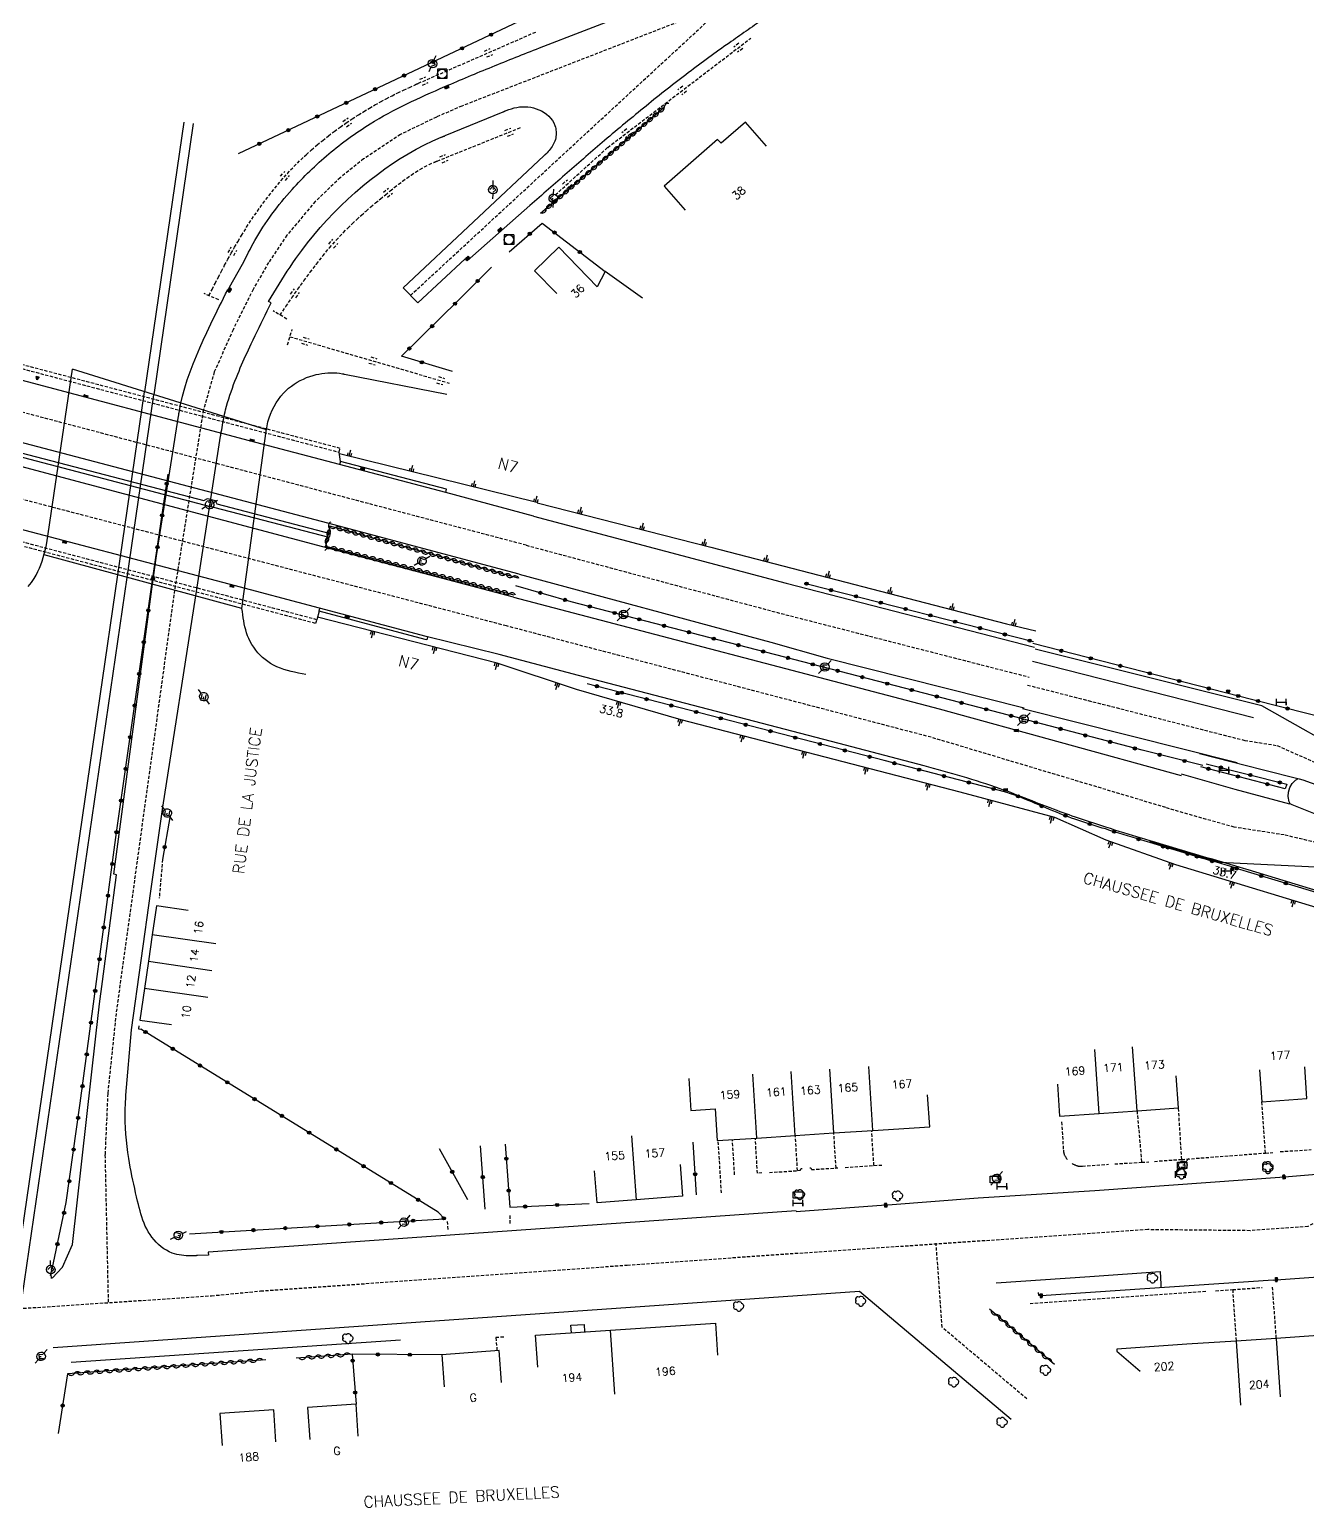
# Model space of a CAD drawing. Header units: millimetres. Extents: x 109000 to 110000, y 146999 to 148000.
# Drawn here: x 109270 to 109469.7, y 147347.3 to 147578.2 of the extents above; entities that cross this region are included whole.
import ezdxf
from ezdxf.enums import TextEntityAlignment as Align

# ---------------------------------------------------------------- set-up
doc = ezdxf.new("R2010")
doc.units = ezdxf.units.MM
doc.linetypes.add('DASHED', pattern=[0.75, 0.5, -0.25])
doc.layers.get('0').update_dxf_attribs({"linetype": 'CONTINUOUS'})
for name, color, linetype in [('W0001', 6, 'DASHED'), ('W0008', 7, 'CONTINUOUS'), ('W0100', 7, 'CONTINUOUS'), ('W0112', 1, 'DASHED'), ('W0120', 7, 'CONTINUOUS'), ('W0211', 2, 'CONTINUOUS'), ('W0220', 5, 'DASHED'), ('W0300', 7, 'CONTINUOUS'), ('W0310', 3, 'CONTINUOUS'), ('W0322', 7, 'CONTINUOUS'), ('W0334', 7, 'CONTINUOUS'), ('W0400', 7, 'CONTINUOUS'), ('W0420', 7, 'CONTINUOUS'), ('W0471', 7, 'CONTINUOUS'), ('W0700', 7, 'CONTINUOUS'), ('W0851', 7, 'CONTINUOUS'), ('W0984', 7, 'CONTINUOUS'), ('W0989', 7, 'CONTINUOUS'), ('W0991', 7, 'CONTINUOUS'), ('W1102', 7, 'CONTINUOUS'), ('W1471', 7, 'CONTINUOUS'), ('W1474', 7, 'CONTINUOUS')]:
    doc.layers.add(name, color=color, linetype=linetype)
doc.styles.get("Standard").update_dxf_attribs({"font": 'romans.shx', "width": 0.85})

# ---------------------------------------------------------------- blocks, each defined once
blk = doc.blocks.new('T1474')
at = {"color": 0, "linetype": 'Continuous', "flags": 128}
for points in [[(-0.75, -0.5), (-0.75, 0.5)], [(-0.75, 0), (0.75, 0)], [(0.75, 0), (0.75, -0.5), (0.75, 0.5)]]:
    blk.add_lwpolyline(points, dxfattribs=at)
blk = doc.blocks.new('T400')
for p, q in [((-0.15, 0.3), (0.15, 0.3)), ((-0.15, -0.25), (-0.15, 0.3)), ((-0.15, 0.15), (0.15, 0.15)), ((-0.15, 0), (0.15, 0)), ((0.15, 0.3), (0.15, -0.25)), ((-0.15, -0.15), (0.15, -0.15)), ((-0.15, -0.25), (-0.15, -0.3)), ((-0.15, -0.3), (0.15, -0.3)), ((0.15, -0.3), (0.15, -0.25))]:
    blk.add_line(p, q)
blk = doc.blocks.new('T300')
for p, q in [((-0.8, 0.51), (-0.86, 0.34)), ((-0.86, 0.34), (-0.86, 0.17)), ((-0.86, 0.17), (-0.74, 0.06)), ((-0.69, 0.63), (-0.8, 0.51)), ((-0.8, -0.06), (-0.74, 0.06)), ((-0.74, 0.06), (-0.69, 0.11)), ((-0.57, 0.69), (-0.69, 0.63)), ((-0.46, 0.69), (-0.57, 0.69)), ((-0.29, 0.63), (-0.46, 0.69)), ((-0.29, 0.63), (-0.17, 0.74)), ((-0.23, 0.57), (-0.29, 0.63)), ((-0.17, 0.74), (-0.06, 0.8)), ((-0.06, 0.8), (0.06, 0.8)), ((0.06, 0.8), (0.23, 0.74)), ((0.23, 0.74), (0.34, 0.63)), ((0.34, 0.63), (0.4, 0.51)), ((0.46, 0.46), (0.34, 0.46)), ((0.4, 0.51), (0.4, 0.46)), ((0.57, 0.4), (0.46, 0.46)), ((0.57, 0.4), (0.69, 0.29)), ((0.69, 0.29), (0.74, 0.17)), ((0.74, 0.06), (0.69, -0.17)), ((0.74, 0.17), (0.74, 0.06)), ((-0.8, -0.17), (-0.8, -0.06)), ((-0.8, -0.23), (-0.8, -0.17)), ((-0.74, -0.34), (-0.8, -0.23)), ((-0.69, -0.4), (-0.74, -0.34)), ((-0.51, -0.46), (-0.69, -0.4)), ((-0.4, -0.46), (-0.51, -0.46)), ((-0.4, -0.46), (-0.34, -0.46)), ((-0.34, -0.46), (-0.34, -0.4)), ((-0.34, -0.51), (-0.34, -0.46)), ((-0.29, -0.63), (-0.34, -0.51)), ((-0.17, -0.74), (-0.29, -0.63)), ((-0.06, -0.8), (-0.17, -0.74)), ((0.06, -0.8), (-0.06, -0.8)), ((0.17, -0.74), (0.06, -0.8)), ((0.23, -0.69), (0.17, -0.74)), ((0.29, -0.46), (0.23, -0.46)), ((0.29, -0.63), (0.23, -0.69)), ((0.46, -0.4), (0.29, -0.46)), ((0.34, -0.51), (0.29, -0.63)), ((0.34, -0.51), (0.34, -0.46)), ((0.57, -0.34), (0.46, -0.4)), ((0.63, -0.29), (0.57, -0.34)), ((0.69, -0.17), (0.63, -0.29))]:
    blk.add_line(p, q)
blk = doc.blocks.new('T1471')
at = {"color": 0, "linetype": 'Continuous', "flags": 128}
blk.add_lwpolyline([(-0.75, -0.5), (-0.75, 0.5), (0.75, 0.5), (0.75, -0.5), (-0.75, -0.5)], dxfattribs=at)
blk = doc.blocks.new('t322o')
at = {"color": 0, "linetype": 'Continuous'}
for radius in [0.25, 0.15]:
    blk.add_circle((0, 0), radius, dxfattribs=at)
blk = doc.blocks.new('T851')
for p, q in [((-0.25, -0.15), (0, 0.32)), ((0, 0.32), (0.25, -0.15)), ((-0.25, -0.15), (0.25, -0.15))]:
    blk.add_line(p, q)
for major_axis in [(-0.106, 0.106), (-0.0354, 0.0354), (-0.0236, 0.0236)]:
    blk.add_ellipse((0, 0), major_axis=major_axis, ratio=1, start_param=3.926991, end_param=10.210176)
blk = doc.blocks.new('T471')
for p, q in [((-0.333334, 0.333334), (-0.333334, -0.333334)), ((-0.333334, 0.333334), (0.333334, 0.333334)), ((-0.333334, 0), (0, 0)), ((0.500001, 0.500001), (1.000002, 1.000002)), ((-0.500001, -0.500001), (-1.000002, -1.000002)), ((-0.333334, -0.333334), (0.333334, -0.333334))]:
    blk.add_line(p, q)
blk.add_ellipse((0, 0), major_axis=(0.471405, 0.471405), ratio=1, start_param=5.4977871438, end_param=11.780972451)
blk = doc.blocks.new('t310o')
at = {"color": 0, "linetype": 'Continuous'}
for centre, start, end in [((-0.5, 0.38), 216.8699, 323.1304), ((0.5, -0.37), 36.8699, 143.1303)]:
    blk.add_arc(centre, 0.625, start, end, dxfattribs=at)
blk = doc.blocks.new('t211o')
at = {"color": 0, "linetype": 'Continuous'}
for p, q in [((-0.29, 0.5), (-0.29, 0)), ((0, 1), (0, 0)), ((0.29, 0.5), (0.29, 0))]:
    blk.add_line(p, q, dxfattribs=at)
blk = doc.blocks.new('T420')
for p, q in [((0.75, 0.75), (-0.75, 0.75)), ((-0.75, 0.75), (-0.75, -0.75)), ((0.75, 0.75), (0.75, -0.75)), ((0.75, -0.75), (-0.75, -0.75))]:
    blk.add_line(p, q)
blk.add_ellipse((0, 0), major_axis=(-0.53, 0.53), ratio=1, start_param=3.926991, end_param=10.210176)

msp = doc.modelspace()

# ---------------------------------------------------------------- linework, layer by layer
at = {"layer": 'W0001'}
for p, q in [((109347.6, 147497.63), (109000, 147589.31)), ((109344.5, 147485.03), (109000, 147575.03))]:
    msp.add_line(p, q, dxfattribs=at)
for points in [[(109329.52, 147536.65), (109379.04, 147582.34), (109337.56, 147566.23), (109333.58, 147564.5), (109327.95, 147561.78), (109322.21, 147557.97), (109318.55, 147555.03), (109314.65, 147551.31), (109310.23, 147546.06), (109307.35, 147541.78), (109304.94, 147537.59), (109301.8, 147531.29), (109298.88, 147524.69), (109297.16, 147518.73)], [(109297.16, 147518.73), (109292.66, 147490.61)], [(109292.66, 147490.61), (109283.53, 147424.5), (109282.23, 147411.97), (109281.8, 147402.4), (109282.3, 147379.34)], [(109425.91, 147475.79), (109435.42, 147473.37), (109459.85, 147467.15), (109464.93, 147466.34), (109477.63, 147460.67), (109499.3, 147447.77), (109507.21, 147443.02), (109511.57, 147437.81), (109507.66, 147434.76), (109502.41, 147428.37), (109502.52, 147419.36), (109507.43, 147409.68), (109515.93, 147404.35), (109522.64, 147404.17), (109530.24, 147406.86), (109536.05, 147412.77), (109538.7, 147419.33), (109537.43, 147428.67), (109531.37, 147436.75), (109523.73, 147439.92), (109515.87, 147439.8), (109511.57, 147437.81)], [(109502.41, 147428.37), (109498.41, 147434.04), (109492.48, 147439.99), (109483.49, 147446.11), (109476.88, 147449.8), (109466, 147452.38), (109458.19, 147453.59), (109447.49, 147456.62)], [(109502.52, 147419.36), (109499.08, 147411.1), (109496.11, 147406.45), (109491.94, 147402.16), (109486.88, 147399), (109481.06, 147397.34), (109469.73, 147391.23), (109460.68, 147390.57), (109444.72, 147390.73), (109390.25, 147387.01)], [(109425.83, 147364.29), (109412.58, 147375.48), (109411.64, 147388.61)], [(109258.55, 147377.75), (109298.42, 147380.4), (109306.11, 147381.15), (109363.39, 147385.19), (109390.24, 147387.09)]]:
    msp.add_lwpolyline(points, dxfattribs=at)
at = {"layer": 'W0001', "flags": 128}
for points in [[(109347.6, 147497.63), (109387.01, 147487.08), (109426.17, 147477.04)], [(109447.51, 147456.66), (109446.91, 147456.84), (109410.93, 147467.61), (109356.93, 147481.76), (109344.5, 147485.03), (109344.5, 147485.03)]]:
    msp.add_lwpolyline(points, dxfattribs=at)
at = {"layer": 'W0008'}
for p, q in [((109462.12, 147472.63), (109427.14, 147481.41)), ((109461.21, 147470.65), (109426.7, 147479.49)), ((109458.65, 147463.63), (109425.16, 147472.07)), ((109465.09, 147382.94), (109464.79, 147382.94))]:
    msp.add_line(p, q, dxfattribs=at)
at = {"layer": 'W0008', "flags": 128}
for points in [[(109441.14, 147611.92, 0.0009), (109436.77, 147609.76, 0.0028), (109432.41, 147607.58, 0.0058), (109424.84, 147603.61, 0.0041), (109417.36, 147599.49, 0.0016), (109409.31, 147594.94, -0.002), (109401.27, 147590.39, -0.000074), (109396.35, 147587.65, 0.0045), (109391.44, 147584.87, 0.0079), (109388.72, 147583.24, 0.0161), (109386.09, 147581.49, 0.0051), (109385.22, 147580.85, 0.0017), (109384.37, 147580.21), (109384.6, 147579.76, 0.0007), (109381.95, 147577.92, 0.002), (109379.3, 147576.07, 0.0037), (109376.11, 147573.78, 0.0044), (109372.96, 147571.44, 0.0086), (109366.33, 147566.23, 0.0055), (109359.85, 147560.84, 0.003), (109353.98, 147555.78, 0.0017), (109348.15, 147550.67), (109338.38, 147542.05), (109338.09, 147542.34)], [(109300.98, 147537.53, 0.034407), (109301.13, 147537.74, 0.0022), (109301.27, 147537.95), (109303.3, 147541.54, -0.0097), (109305.2, 147545.2, -0.031), (109307.89, 147549.35, -0.0243), (109311.03, 147553.18, -0.0347), (109316.76, 147558.75, -0.0369), (109323.22, 147563.44, -0.0248), (109328.95, 147566.56, -0.0114), (109334.91, 147569.27, -0.0053), (109342.27, 147572.35, -0.0044), (109349.67, 147575.29), (109363.75, 147580.73)], [(109487.64, 147436.06, 0.0048), (109486.97, 147436.81, 0.0145), (109486.27, 147437.53, 0.0412), (109484.59, 147438.92, 0.0421), (109482.7, 147440, 0.0364), (109480.12, 147440.95, -0.0008), (109477.48, 147441.71), (109460.37, 147446.91, 0.002), (109449.26, 147450.21, -0.0054), (109438.18, 147453.58, -0.0046), (109434.35, 147454.84, -0.0074), (109430.55, 147456.18, -0.0043), (109426.09, 147457.91, 0.0079), (109421.63, 147459.6, 0.0143), (109415.72, 147461.5, 0.0064), (109409.75, 147463.15), (109397.5, 147466.4), (109355.76, 147477.3), (109343.4, 147480.56), (109343.4, 147480.56)]]:
    msp.add_lwpolyline(points, format="xyb", dxfattribs=at)
at = {"layer": 'W0008'}
for points in [[(109348.72, 147502.16), (109335.04, 147505.87), (109318.44, 147510.23), (109304.38, 147513.95), (109265.58, 147524.23), (109247.77, 147528.93), (109182.71, 147545.79), (109167.02, 147549.95), (109137.1, 147557.73), (109117.44, 147562.88), (109077.47, 147573.39), (109000, 147594.08)], [(109346.49, 147493.09), (109316.62, 147501.07), (109264.31, 147514.82), (109155.87, 147543.28), (109114.92, 147554.03), (109075.44, 147564.46), (109000, 147584.45)], [(109345.6, 147489.5), (109315.83, 147497.39), (109263.73, 147511.25), (109208.21, 147525.77), (109155.17, 147539.78), (109103.29, 147553.49), (109059.61, 147564.83), (109000, 147580.44)], [(109343.4, 147480.56), (109331.96, 147483.38), (109315.33, 147487.81), (109301.2, 147491.53), (109262.35, 147501.76), (109244.09, 147506.58), (109206.66, 147516.77), (109181.93, 147523.04), (109166.29, 147527.26), (109134.53, 147535.69), (109117.86, 147540.06), (109072.53, 147551.94), (109000, 147570.69)], [(109300.4, 147517.72), (109300.49, 147518.11), (109300.57, 147518.45), (109300.65, 147518.79), (109300.65, 147518.79), (109300.8, 147519.37), (109300.96, 147519.94), (109301.13, 147520.5), (109301.31, 147521.06), (109301.49, 147521.61), (109301.7, 147522.17), (109301.9, 147522.72), (109302.11, 147523.26), (109302.32, 147523.81), (109302.55, 147524.36), (109302.55, 147524.36), (109302.74, 147524.84), (109302.94, 147525.33), (109303.14, 147525.79), (109303.35, 147526.26), (109303.56, 147526.75), (109303.77, 147527.22), (109303.99, 147527.69), (109304.2, 147528.15), (109304.42, 147528.62), (109304.64, 147529.09), (109304.94, 147529.73), (109305.24, 147530.37), (109305.56, 147531.01), (109305.87, 147531.65), (109306.18, 147532.29), (109306.5, 147532.94), (109306.82, 147533.58), (109307.14, 147534.22), (109307.46, 147534.84), (109307.78, 147535.48), (109307.35, 147535.7), (109307.75, 147536.39), (109308.17, 147537.06), (109308.59, 147537.73), (109309, 147538.42), (109309.42, 147539.09), (109309.85, 147539.75), (109310.28, 147540.42), (109310.72, 147541.08), (109311.17, 147541.73), (109311.62, 147542.39), (109311.62, 147542.39), (109312.53, 147543.64), (109313.46, 147544.86), (109314.43, 147546.06), (109315.43, 147547.25), (109316.46, 147548.4), (109317.53, 147549.53), (109318.62, 147550.62), (109319.74, 147551.69), (109320.89, 147552.73), (109322.07, 147553.75), (109323.2, 147554.65), (109324.35, 147555.54), (109325.52, 147556.4), (109326.71, 147557.23), (109327.92, 147558.01), (109329.17, 147558.76), (109330.42, 147559.48), (109331.71, 147560.15), (109333.01, 147560.78), (109334.33, 147561.36), (109334.39, 147561.37), (109334.45, 147561.4), (109334.51, 147561.42), (109334.57, 147561.45), (109334.64, 147561.48), (109334.69, 147561.5), (109334.75, 147561.53), (109334.82, 147561.54), (109334.88, 147561.58), (109334.93, 147561.61), (109343.99, 147565.33), (109343.99, 147565.33), (109344.04, 147565.34), (109344.1, 147565.36), (109344.14, 147565.39), (109344.19, 147565.4), (109344.24, 147565.42), (109344.29, 147565.45), (109344.35, 147565.47), (109344.39, 147565.48), (109344.45, 147565.51), (109344.49, 147565.53), (109344.9, 147565.67), (109345.31, 147565.81), (109345.73, 147565.92), (109346.15, 147566), (109346.58, 147566.08), (109347.01, 147566.11), (109347.45, 147566.11), (109347.88, 147566.09), (109348.32, 147566.04), (109348.74, 147565.95), (109349.17, 147565.81), (109349.6, 147565.65), (109350.01, 147565.45), (109350.41, 147565.22), (109350.78, 147564.95), (109351.12, 147564.65), (109351.42, 147564.33), (109351.69, 147563.97), (109351.91, 147563.59), (109352.09, 147563.19), (109352.16, 147562.95), (109352.21, 147562.72), (109352.25, 147562.47), (109352.28, 147562.23), (109352.28, 147561.98), (109352.28, 147561.73), (109352.25, 147561.48), (109352.21, 147561.25), (109352.16, 147561), (109352.08, 147560.76), (109352.08, 147560.76), (109351.99, 147560.54), (109351.89, 147560.31), (109351.78, 147560.11), (109351.65, 147559.89), (109351.51, 147559.69), (109351.36, 147559.48), (109351.21, 147559.29), (109351.05, 147559.11), (109350.88, 147558.94), (109350.71, 147558.76), (109350.67, 147558.73), (109350.64, 147558.7), (109350.6, 147558.67), (109350.57, 147558.64), (109350.54, 147558.61), (109350.5, 147558.58), (109350.47, 147558.54), (109350.44, 147558.51), (109350.4, 147558.48), (109350.37, 147558.45), (109328.39, 147537.83), (109330.65, 147535.48), (109338.09, 147542.34)], [(109293.67, 147519.83), (109293.92, 147520.89), (109294.26, 147522.19), (109294.66, 147523.45), (109295.1, 147524.72), (109295.57, 147525.97), (109296.07, 147527.2), (109296.6, 147528.44), (109297.14, 147529.67), (109297.71, 147530.87), (109298.03, 147531.54), (109298.35, 147532.22), (109298.67, 147532.89), (109298.99, 147533.56), (109299.32, 147534.22), (109299.65, 147534.89), (109299.99, 147535.54), (109300.32, 147536.2), (109300.65, 147536.87), (109300.98, 147537.53)], [(109289.24, 147491.53), (109289.84, 147495.98), (109293.29, 147517.81), (109293.29, 147517.81), (109293.3, 147517.86), (109293.31, 147517.92), (109293.32, 147517.97), (109293.32, 147518.01), (109293.33, 147518.06), (109293.34, 147518.11), (109293.35, 147518.15), (109293.35, 147518.2), (109293.36, 147518.25), (109293.37, 147518.29), (109293.61, 147519.61), (109293.67, 147519.83)], [(109299.86, 147514.65), (109299.86, 147514.65), (109299.87, 147514.72), (109299.89, 147514.78), (109299.89, 147514.86), (109299.9, 147514.92), (109299.92, 147514.98), (109299.92, 147515.06), (109299.93, 147515.12), (109299.95, 147515.19), (109299.96, 147515.26), (109299.96, 147515.33), (109300.03, 147515.67), (109300.08, 147516.03), (109300.14, 147516.37), (109300.21, 147516.72), (109300.27, 147517.08), (109300.34, 147517.42), (109300.4, 147517.72), (109300.4, 147517.72)], [(109295.97, 147489.72), (109299.86, 147514.65)], [(109273.57, 147383.17), (109275.17, 147384.87), (109276.7, 147388.39), (109280.37, 147420.97), (109280.37, 147420.97), (109280.94, 147425.98), (109281.41, 147429.47), (109281.41, 147429.48), (109283.62, 147446.14), (109283.17, 147446.25), (109289.24, 147491.53)], [(109389.79, 147393.67), (109298.68, 147387.26), (109297.94, 147387.2), (109297.97, 147386.76), (109296.23, 147386.67), (109296.23, 147386.67), (109296.21, 147386.67), (109296.18, 147386.67), (109296.16, 147386.67), (109296.14, 147386.67), (109296.12, 147386.67), (109296.1, 147386.67), (109296.07, 147386.65), (109296.05, 147386.65), (109296.03, 147386.65), (109296, 147386.65), (109295.63, 147386.64), (109295.25, 147386.64), (109294.88, 147386.64), (109294.5, 147386.65), (109294.13, 147386.67), (109293.75, 147386.72), (109293.39, 147386.78), (109293.02, 147386.84), (109292.67, 147386.95), (109292.32, 147387.06), (109292.32, 147387.06), (109291.85, 147387.26), (109291.41, 147387.5), (109290.98, 147387.76), (109290.57, 147388.06), (109290.18, 147388.4), (109289.82, 147388.76), (109289.46, 147389.14), (109289.14, 147389.54), (109288.85, 147389.97), (109288.57, 147390.4), (109288.32, 147390.84), (109288.1, 147391.29), (109287.9, 147391.76), (109287.72, 147392.23), (109287.56, 147392.72), (109287.41, 147393.2), (109287.28, 147393.69), (109287.14, 147394.19), (109287.03, 147394.67), (109286.9, 147395.17), (109286.9, 147395.17), (109286.74, 147395.83), (109286.59, 147396.5), (109286.44, 147397.15), (109286.29, 147397.83), (109286.15, 147398.48), (109286.01, 147399.15), (109285.88, 147399.83), (109285.74, 147400.5), (109285.63, 147401.17), (109285.52, 147401.84), (109285.37, 147402.78), (109285.24, 147403.73), (109285.14, 147404.7), (109285.06, 147405.65), (109284.99, 147406.62), (109284.95, 147407.58), (109284.93, 147408.54), (109284.95, 147409.5), (109284.98, 147410.45), (109285.05, 147411.42), (109285.05, 147411.45), (109285.06, 147411.48), (109285.06, 147411.51), (109285.06, 147411.54), (109285.07, 147411.59), (109285.07, 147411.62), (109285.07, 147411.65), (109285.07, 147411.69), (109285.07, 147411.72), (109285.08, 147411.75), (109285.96, 147421.92), (109288.97, 147443.59), (109290.82, 147456.72), (109295.97, 147489.72)], [(109477.49, 147464.13), (109462.52, 147472.54), (109462.12, 147472.63)], [(109452.79, 147465.12), (109462.57, 147462.61), (109468.37, 147461.16), (109468.93, 147461.01), (109471.55, 147460.07)], [(109466.92, 147457.18), (109458.35, 147459.49), (109450, 147461.85)], [(109472.71, 147454.91), (109467.24, 147457.1), (109466.97, 147457.26), (109466.8, 147457.53), (109466.62, 147458.36), (109466.69, 147459.04), (109466.89, 147459.77), (109467.26, 147460.39), (109467.77, 147460.92), (109468.15, 147461.12)], [(109444.98, 147451.39), (109455.98, 147448.14), (109476.24, 147447.16)], [(109471.08, 147399.34), (109466.08, 147398.93)], [(109466.08, 147398.93), (109436.44, 147396.8), (109418.2, 147395.63), (109404.1, 147394.58), (109403.76, 147394.55), (109389.8, 147393.49)], [(109464.31, 147382.84), (109464.76, 147382.87), (109494.66, 147385.02), (109502.46, 147385.58), (109541.15, 147388.33), (109572.73, 147390.68)], [(109421, 147382.41), (109435.66, 147383.43), (109446.66, 147384.21), (109446.73, 147382.23), (109446.76, 147381.72)], [(109423.37, 147361.08), (109399.66, 147381.09), (109273.72, 147372.29)], [(109464.31, 147382.84), (109428.06, 147380.4), (109427.69, 147380.44), (109427.66, 147380.89)], [(109354.68, 147374.61), (109354.6, 147375.83), (109356.64, 147375.94), (109356.72, 147374.75)], [(109327.98, 147373.45), (109276.53, 147369.98)]]:
    msp.add_lwpolyline(points, dxfattribs=at)
at = {"layer": 'W0008', "flags": 128}
for points in [[(109348.72, 147502.16), (109388.19, 147491.68), (109427, 147481.73)], [(109346.49, 147493.09), (109385.83, 147482.48), (109394.6, 147479.98), (109425.42, 147472.24)], [(109345.6, 147489.5), (109358.1, 147486.22), (109399.85, 147475.32), (109412.11, 147472.06), (109449.91, 147461.67)]]:
    msp.add_lwpolyline(points, dxfattribs=at)
at = {"layer": 'W0100', "flags": 128}
msp.add_lwpolyline([(109385.15, 147559.97), (109381.85, 147563.73), (109378.04, 147560.43), (109377.47, 147561.01), (109369.15, 147553.72), (109372.44, 147549.96), (109372.44, 147549.96)], dxfattribs=at)
at = {"layer": 'W0100'}
for points in [[(109365.77, 147536.22), (109359.96, 147540.37), (109358.71, 147538), (109352.68, 147544.2), (109348.89, 147540.51), (109352.37, 147536.92)], [(109294.78, 147440.58), (109289.84, 147441.29), (109289.19, 147436.79), (109288.58, 147432.64), (109287.97, 147428.4), (109287.25, 147423.47), (109292.21, 147422.75)], [(109462.17, 147415.67), (109462.53, 147410.69), (109469.57, 147411.19), (109469.22, 147416.17)], [(109373.02, 147414.33), (109373.34, 147409.34), (109377.13, 147409.58), (109377.44, 147404.65), (109383.64, 147405.04), (109389.64, 147405.44), (109395.67, 147405.83), (109401.76, 147406.23), (109410.64, 147406.79), (109410.32, 147411.78)], [(109430.61, 147413.47), (109430.92, 147408.48), (109437.11, 147408.87), (109443.03, 147409.29), (109449.5, 147409.75), (109449.15, 147414.75)], [(109371.64, 147400.92), (109372, 147395.94), (109364.78, 147395.4), (109358.67, 147394.94), (109358.28, 147399.92)], [(109501.71, 147371.34), (109501.35, 147376.33), (109481.57, 147374.94), (109464.74, 147373.75), (109458.5, 147373.31), (109450.81, 147372.83), (109439.87, 147372.06), (109439.89, 147371.76), (109443.53, 147368.65)], [(109349.41, 147369.25), (109349.08, 147374.23), (109360.78, 147375.01), (109377.15, 147376.11), (109377.48, 147371.11)], [(109343.76, 147366.86), (109343.39, 147371.84), (109334.42, 147371.17), (109334.78, 147366.19)], [(109308.49, 147357.61), (109308.16, 147362.59), (109299.75, 147362.03), (109300.1, 147357.04)], [(109321.36, 147358.47), (109321.03, 147363.45), (109313.46, 147362.95), (109313.8, 147357.95)]]:
    msp.add_lwpolyline(points, dxfattribs=at)
at = {"layer": 'W0112'}
for points in [[(109299.57, 147535.95), (109297.3, 147536.92)], [(109310.22, 147532.95), (109308.09, 147534.22)], [(109310.29, 147528.94), (109311.06, 147531.33)], [(109290.79, 147448.56), (109290.26, 147442.48)], [(109287.11, 147422.54), (109287.06, 147422.09), (109287.39, 147422.06)], [(109443.03, 147409.29), (109443.74, 147401.25)], [(109450.02, 147401.7), (109449.5, 147409.75)], [(109463.1, 147402.7), (109462.53, 147410.69)], [(109401.92, 147400.75), (109401.56, 147406.22)], [(109431.24, 147407.56), (109431.52, 147403.12), (109431.52, 147403.12), (109431.52, 147403.12), (109431.52, 147403.12), (109431.52, 147403.11), (109431.52, 147403.11), (109431.52, 147403.11), (109431.52, 147403.11), (109431.52, 147403.11), (109431.52, 147403.11), (109431.52, 147403.11), (109431.52, 147403.04), (109431.53, 147402.97), (109431.54, 147402.9), (109431.55, 147402.84), (109431.57, 147402.76), (109431.58, 147402.7), (109431.6, 147402.64), (109431.63, 147402.58), (109431.65, 147402.5), (109431.67, 147402.44), (109431.71, 147402.36), (109431.75, 147402.28), (109431.79, 147402.2), (109431.83, 147402.14), (109431.88, 147402.06), (109431.92, 147401.98), (109431.98, 147401.92), (109432.03, 147401.84), (109432.07, 147401.78), (109432.13, 147401.7)], [(109378.11, 147396.47), (109377.6, 147404.67)], [(109380.16, 147399.29), (109379.81, 147404.81)], [(109384.42, 147399.58), (109383.73, 147399.53), (109383.39, 147405.03)], [(109389.99, 147399.95), (109389.64, 147405.44)], [(109396, 147400.36), (109395.67, 147405.83)], [(109445.75, 147401.4), (109450.02, 147401.7), (109463.1, 147402.7), (109463.1, 147402.7), (109464.25, 147402.78)], [(109465.39, 147402.92), (109470.24, 147403.23)], [(109385.59, 147399.65), (109389.99, 147399.95), (109389.99, 147399.95), (109390.46, 147400), (109390.46, 147400), (109390.46, 147400), (109390.46, 147400.01), (109390.46, 147400.03), (109390.46, 147400.06), (109390.46, 147400.08), (109390.46, 147400.09), (109390.46, 147400.12), (109390.47, 147400.14), (109390.49, 147400.15), (109390.49, 147400.19), (109390.5, 147400.2), (109390.52, 147400.22), (109390.53, 147400.23), (109390.55, 147400.25), (109390.57, 147400.25), (109390.59, 147400.26), (109390.6, 147400.28), (109390.63, 147400.28), (109390.65, 147400.28), (109390.67, 147400.29), (109390.69, 147400.29), (109390.71, 147400.29)], [(109391.92, 147400.37), (109391.93, 147400.37), (109391.95, 147400.37), (109391.97, 147400.37), (109391.99, 147400.37), (109392.01, 147400.36), (109392.03, 147400.36), (109392.05, 147400.34), (109392.07, 147400.33), (109392.08, 147400.31), (109392.1, 147400.29), (109392.11, 147400.28), (109392.13, 147400.26), (109392.14, 147400.25), (109392.14, 147400.23), (109392.15, 147400.2), (109392.15, 147400.19), (109392.16, 147400.17), (109392.16, 147400.14), (109392.16, 147400.12), (109392.15, 147400.11), (109396, 147400.36), (109396, 147400.36), (109396.28, 147400.37)], [(109397.44, 147400.45), (109401.92, 147400.75), (109401.92, 147400.75), (109403.38, 147400.84)], [(109432.87, 147401.06), (109432.95, 147401.03), (109433.03, 147400.98), (109433.11, 147400.94), (109433.19, 147400.9), (109433.27, 147400.87), (109433.35, 147400.83), (109433.43, 147400.79), (109433.52, 147400.76), (109433.6, 147400.73), (109433.69, 147400.72), (109433.77, 147400.7), (109433.85, 147400.67), (109433.92, 147400.67), (109434.01, 147400.65), (109434.09, 147400.64), (109434.17, 147400.64), (109434.25, 147400.64), (109434.33, 147400.64), (109434.42, 147400.64), (109434.49, 147400.64), (109434.49, 147400.64), (109434.49, 147400.64), (109434.49, 147400.64), (109434.49, 147400.64), (109434.49, 147400.64), (109434.49, 147400.64), (109434.49, 147400.64), (109434.5, 147400.64), (109434.5, 147400.64), (109434.5, 147400.64), (109434.5, 147400.64), (109438.56, 147400.95)], [(109439.54, 147401), (109443.74, 147401.25), (109443.74, 147401.25), (109444.85, 147401.31)], [(109345.12, 147391.69), (109345.08, 147393.08)], [(109335.24, 147392.01), (109335.36, 147390.72)], [(109453.76, 147381.06), (109426.28, 147379.14)], [(109455.31, 147381.17), (109457.97, 147381.36), (109457.97, 147381.36), (109462.6, 147381.7)], [(109457.97, 147381.36), (109458.5, 147373.31)], [(109464.15, 147381.76), (109464.74, 147373.75)], [(109344.09, 147373.95), (109342.85, 147373.86), (109343.04, 147371.81)]]:
    msp.add_lwpolyline(points, dxfattribs=at)
for points in [[(109265.93, 147525.97), (109318.37, 147512.16), (109318.53, 147512.75), (109266.09, 147526.55)], [(109261.95, 147499.36), (109314.75, 147485.44), (109314.9, 147485.99), (109262.05, 147499.93)]]:
    msp.add_lwpolyline(points, close=True, dxfattribs=at)
at = {"layer": 'W0120'}
for points in [[(109307.01, 147515.64), (109276.74, 147525.11)], [(109303.2, 147487.75), (109272.32, 147496.14)]]:
    msp.add_lwpolyline(points, dxfattribs=at)
at = {"layer": 'W0211'}
for points in [[(109269.79, 147491.19), (109270.3, 147491.79), (109270.74, 147492.45), (109271.05, 147492.97), (109271.32, 147493.5), (109271.56, 147494.03), (109271.78, 147494.58), (109271.97, 147495.14), (109272.14, 147495.7), (109272.3, 147496.28), (109272.46, 147496.86), (109272.6, 147497.44), (109272.74, 147498.01), (109276.74, 147525.11)], [(109313.17, 147477.45), (109312.59, 147477.56), (109312.01, 147477.67), (109311.43, 147477.78), (109310.86, 147477.92), (109310.3, 147478.06), (109309.74, 147478.23), (109309.2, 147478.42), (109308.67, 147478.64), (109308.15, 147478.89), (109307.65, 147479.17), (109307.65, 147479.17), (109307.22, 147479.45), (109306.81, 147479.76), (109306.41, 147480.09), (109306.03, 147480.47), (109305.67, 147480.84), (109305.34, 147481.25), (109305.03, 147481.69), (109304.74, 147482.12), (109304.49, 147482.58), (109304.26, 147483.04), (109304.07, 147483.48), (109303.92, 147483.94), (109303.78, 147484.4), (109303.66, 147484.87), (109303.56, 147485.34), (109303.47, 147485.81), (109303.39, 147486.29), (109303.32, 147486.78), (109303.26, 147487.26), (109303.2, 147487.75), (109306.98, 147515.44), (109306.99, 147515.45), (109306.99, 147515.48), (109306.99, 147515.5), (109306.99, 147515.51), (109306.99, 147515.53), (109306.99, 147515.56), (109307, 147515.58), (109307, 147515.59), (109307, 147515.62), (109307.01, 147515.64), (109307.12, 147516.26), (109307.26, 147516.89), (109307.45, 147517.51), (109307.67, 147518.12), (109307.92, 147518.72), (109308.21, 147519.29), (109308.53, 147519.86), (109308.89, 147520.4), (109309.28, 147520.92), (109309.71, 147521.4), (109309.71, 147521.4), (109310.09, 147521.78), (109310.49, 147522.14), (109310.92, 147522.48), (109311.36, 147522.79), (109311.82, 147523.09), (109312.3, 147523.36), (109312.79, 147523.59), (109313.29, 147523.81), (109313.8, 147524), (109314.32, 147524.15), (109314.78, 147524.28), (109315.23, 147524.37), (109315.69, 147524.45), (109316.15, 147524.51), (109316.61, 147524.56), (109317.08, 147524.58), (109317.54, 147524.56), (109318, 147524.54), (109318.46, 147524.5), (109318.92, 147524.42), (109318.95, 147524.42), (109318.98, 147524.4), (109319, 147524.4), (109319.03, 147524.39), (109319.07, 147524.39), (109319.1, 147524.39), (109319.13, 147524.37), (109319.16, 147524.37), (109319.19, 147524.36), (109319.22, 147524.36), (109335.21, 147521.2)], [(109349.24, 147504.29), (109318.41, 147511.88)], [(109343.06, 147479.19), (109315, 147486.38)]]:
    msp.add_lwpolyline(points, dxfattribs=at)
at = {"layer": 'W0211', "flags": 128}
for points in [[(109349.29, 147504.27), (109376.44, 147497.33), (109422.63, 147485.33), (109427.24, 147484.26)], [(109477.16, 147439.17), (109449.07, 147447.73), (109438.19, 147451.57), (109430.17, 147455.09), (109415.4, 147459.04), (109415.4, 147459.04), (109371.82, 147470.38), (109355.44, 147475.08), (109343.06, 147479.19)]]:
    msp.add_lwpolyline(points, dxfattribs=at)
at = {"layer": 'W0220'}
for points in [[(109298.04, 147536.62), (109298.53, 147537.58), (109299.01, 147538.51), (109299.5, 147539.47), (109299.99, 147540.42), (109300.49, 147541.36), (109301, 147542.29), (109301.52, 147543.23), (109302.04, 147544.17), (109302.58, 147545.09), (109303.13, 147546), (109303.92, 147547.28), (109304.74, 147548.54), (109305.6, 147549.79), (109306.47, 147551.01), (109307.39, 147552.22), (109308.32, 147553.4), (109309.29, 147554.56), (109310.29, 147555.69), (109311.32, 147556.78), (109312.39, 147557.84), (109312.39, 147557.84), (109313.22, 147558.62), (109314.07, 147559.39), (109314.93, 147560.14), (109315.82, 147560.86), (109316.71, 147561.56), (109317.62, 147562.26), (109318.54, 147562.94), (109319.48, 147563.58), (109320.43, 147564.22), (109321.39, 147564.84), (109322.24, 147565.37), (109323.11, 147565.89), (109323.98, 147566.39), (109324.86, 147566.89), (109325.74, 147567.36), (109326.64, 147567.83), (109327.53, 147568.28), (109328.44, 147568.72), (109329.35, 147569.14), (109330.27, 147569.56), (109330.27, 147569.56), (109330.32, 147569.58), (109330.37, 147569.61), (109330.42, 147569.62), (109330.46, 147569.64), (109330.52, 147569.67), (109330.57, 147569.69), (109330.61, 147569.7), (109330.67, 147569.73), (109330.71, 147569.75), (109330.76, 147569.78), (109349.09, 147577.78)], [(109341.07, 147574.81), (109341.98, 147575.22)], [(109352.15, 147552.34), (109360.34, 147559.76), (109382.71, 147576.84)], [(109380.82, 147576.03), (109380.02, 147575.42)], [(109381.42, 147575.23), (109380.63, 147574.62)], [(109341.46, 147573.89), (109342.38, 147574.29)], [(109330.98, 147570.4), (109331.9, 147570.81)], [(109331.39, 147569.48), (109332.3, 147569.89)], [(109372.07, 147569.34), (109371.28, 147568.75)], [(109372.67, 147568.56), (109371.89, 147567.95)], [(109318.97, 147563.81), (109319.79, 147564.39)], [(109319.55, 147563), (109320.36, 147563.56)], [(109309.14, 147533.58), (109309.14, 147533.58), (109310.06, 147534.94), (109310.99, 147536.28), (109311.92, 147537.61), (109312.88, 147538.94), (109313.85, 147540.26), (109314.83, 147541.54), (109315.84, 147542.83), (109316.87, 147544.08), (109317.94, 147545.28), (109319.04, 147546.47), (109319.73, 147547.17), (109320.42, 147547.84), (109321.14, 147548.51), (109321.85, 147549.19), (109322.59, 147549.83), (109323.32, 147550.47), (109324.07, 147551.11), (109324.83, 147551.75), (109325.6, 147552.37), (109326.36, 147552.98), (109326.36, 147552.98), (109327, 147553.5), (109327.65, 147554), (109328.3, 147554.5), (109328.96, 147554.98), (109329.63, 147555.45), (109330.31, 147555.9), (109330.99, 147556.33), (109331.71, 147556.72), (109332.42, 147557.09), (109333.17, 147557.42), (109333.22, 147557.44), (109333.28, 147557.47), (109333.33, 147557.48), (109333.39, 147557.5), (109333.43, 147557.53), (109333.49, 147557.54), (109333.54, 147557.56), (109333.6, 147557.59), (109333.65, 147557.61), (109333.71, 147557.64), (109346.9, 147562.94)], [(109344.29, 147562.42), (109345.21, 147562.79)], [(109344.67, 147561.5), (109345.6, 147561.87)], [(109363.33, 147562.67), (109362.53, 147562.06)], [(109363.93, 147561.87), (109363.14, 147561.26)], [(109334.1, 147558.29), (109335.02, 147558.67)], [(109334.47, 147557.37), (109335.39, 147557.75)], [(109309.23, 147555.25), (109309.87, 147556.01)], [(109309.99, 147554.61), (109310.64, 147555.37)], [(109353.29, 147554.04), (109354.03, 147554.72)], [(109353.96, 147553.31), (109354.71, 147553.98)], [(109325.31, 147552.76), (109326.08, 147553.39)], [(109325.94, 147551.98), (109326.71, 147552.62)], [(109316.75, 147544.67), (109317.41, 147545.44)], [(109317.52, 147544.01), (109318.17, 147544.78)], [(109301.03, 147543.34), (109301.53, 147544.22)], [(109301.91, 147542.86), (109302.39, 147543.73)], [(109310.8, 147536.86), (109311.38, 147537.67)], [(109311.62, 147536.28), (109312.19, 147537.09)], [(109310.7, 147530.2), (109335.55, 147522.95)], [(109312.48, 147529.17), (109313.44, 147528.89)], [(109312.76, 147530.12), (109313.72, 147529.84)], [(109323.32, 147527.04), (109324.28, 147526.76)], [(109323.04, 147526.08), (109323.99, 147525.79)], [(109333.88, 147523.97), (109334.84, 147523.69)], [(109333.6, 147523), (109334.56, 147522.72)]]:
    msp.add_lwpolyline(points, dxfattribs=at)
at = {"layer": 'W0310', "flags": 128}
msp.add_lwpolyline([(109369.16, 147566), (109357.88, 147556.31), (109349.86, 147549.43), (109349.86, 147549.43)], dxfattribs=at)
at = {"layer": 'W0310'}
for points in [[(109346.34, 147492.48), (109316.93, 147500.62), (109316.26, 147497.46), (109345.69, 147489.87)], [(109430.11, 147369.65), (109419.97, 147378.31)], [(109306.95, 147370.4), (109275.96, 147368.19)], [(109320.41, 147371.26), (109311.66, 147370.64)]]:
    msp.add_lwpolyline(points, dxfattribs=at)
at = {"layer": 'W0322'}
for p, q in [((109461.13, 147473.49), (109426.76, 147482.28)), ((109445.58, 147451.13), (109453.21, 147448.75))]:
    msp.add_line(p, q, dxfattribs=at)
for points in [[(109344.71, 147587.7), (109348.22, 147580.25), (109302.61, 147558.78)], [(109344.94, 147543.45), (109350.08, 147547.95), (109359.96, 147540.37)], [(109336.08, 147524.76), (109328.14, 147527.15), (109337.1, 147535.97), (109342.17, 147541.06)], [(109273.29, 147383.59), (109273.75, 147385.56), (109275.75, 147394.97), (109277.92, 147410.47), (109283.6, 147452.76), (109289.24, 147492.15), (109291.66, 147508.72)], [(109574.67, 147444.45), (109560.68, 147448.04), (109522.06, 147458.07), (109461.13, 147473.49)], [(109453.83, 147463.48), (109466.41, 147460.3), (109466.17, 147459.58), (109453, 147463.02)], [(109291.99, 147455.4), (109290.79, 147448.56)], [(109295.01, 147390.08), (109334.83, 147392.42), (109333.83, 147393.48), (109287.39, 147422.06)], [(109344.32, 147404.09), (109345.07, 147394.22), (109357.43, 147394.84)], [(109374.22, 147396.19), (109373.67, 147404.37)], [(109338.46, 147395.39), (109334.08, 147403.34)], [(109341.2, 147393.95), (109340.44, 147403.83)], [(109334.42, 147371.17), (109320.41, 147371.26), (109321.03, 147363.45)], [(109275.96, 147368.19), (109274.48, 147358.87)]]:
    msp.add_lwpolyline(points, dxfattribs=at)
at = {"layer": 'W0322', "flags": 128}
for points in [[(109453.32, 147463.2), (109443.81, 147465.6), (109418.37, 147472.28), (109354.63, 147488.81), (109345.97, 147491.3), (109345.97, 147491.3)], [(109391.7, 147491.53), (109426.83, 147482.57)]]:
    msp.add_lwpolyline(points, dxfattribs=at)
msp.add_lwpolyline([(109480.27, 147440.6, -0.0012), (109478.83, 147441.01, -0.0036), (109477.4, 147441.44), (109460.29, 147446.64, 0.0015), (109449.18, 147449.96, -0.0028), (109438.09, 147453.31, -0.0058), (109434.24, 147454.53, -0.0139), (109430.45, 147455.91, -0.0028), (109426.03, 147457.76, 0.0342), (109421.53, 147459.33), (109403.54, 147463.99), (109357.14, 147475.99)], format="xyb", dxfattribs=at)
at = {"layer": 'W0334'}
for points in [[(109263.87, 147513.33), (109297.23, 147504.61), (109297.79, 147504.91), (109298.99, 147504.59), (109299.27, 147504.08), (109316.96, 147499.47), (109316.8, 147498.82), (109298.82, 147503.5), (109297.31, 147503.9), (109263.72, 147512.69)], [(109318.57, 147510.71), (109318.37, 147512.16)], [(109335.04, 147505.87), (109335.17, 147506.36), (109335.17, 147506.36), (109318.57, 147510.71), (109318.44, 147510.23)], [(109315.24, 147487.34), (109314.9, 147485.99)], [(109332.18, 147483.32), (109332.06, 147482.84), (109331.84, 147482.9), (109315.24, 147487.34), (109315.37, 147487.8)]]:
    msp.add_lwpolyline(points, dxfattribs=at)
at = {"layer": 'W0700'}
for points in [[(109294.1, 147563.7), (109287.95, 147521.61)], [(109295.6, 147563.48), (109289.42, 147521.14)], [(109283.78, 147493.01), (109287.95, 147521.61)], [(109285.25, 147492.61), (109289.42, 147521.14)], [(109264.42, 147360.34), (109283.78, 147493.01)], [(109265.92, 147360.12), (109285.25, 147492.61)]]:
    msp.add_lwpolyline(points, dxfattribs=at)
at = {"layer": 'W1102'}
for points in [[(109299.09, 147435.36), (109289.19, 147436.79)], [(109288.58, 147432.64), (109298.47, 147431.2)], [(109297.87, 147426.98), (109287.97, 147428.4)], [(109437.11, 147408.87), (109436.43, 147418.86)], [(109443.03, 147409.29), (109442.32, 147419.26)], [(109395.67, 147405.83), (109395.03, 147415.81)], [(109401.76, 147406.23), (109401.12, 147416.2)], [(109383.64, 147405.04), (109383, 147415.03)], [(109389.64, 147405.44), (109388.99, 147415.42)], [(109364.03, 147405.37), (109364.78, 147395.4)], [(109361.45, 147365.03), (109360.78, 147375.01)], [(109458.5, 147373.31), (109459.17, 147363.34)], [(109464.74, 147373.75), (109465.37, 147364.63)]]:
    msp.add_lwpolyline(points, dxfattribs=at)

# ---------------------------------------------------------------- block references
at = {"layer": 'W0211'}
for p, rotation in [((109319.89, 147511.52), 346.162444694682), ((109329.59, 147509.13), 346.162444694682), ((109339.3, 147506.73), 346.162444694682), ((109349.01, 147504.34), 346.162444694682), ((109355.92, 147502.58), 345.6568093492835), ((109365.61, 147500.1), 345.6568093492835), ((109375.3, 147497.62), 345.6568093492835), ((109384.98, 147495.11), 345.4384111300986), ((109394.66, 147492.6), 345.4384111300986), ((109404.34, 147490.09), 345.4384111300986), ((109414.02, 147487.57), 345.4384111300986), ((109423.7, 147485.08), 346.8268355886983), ((109323.69, 147484.15), 165.624814915586), ((109333.37, 147481.67), 165.624814915586), ((109343.06, 147479.19), 165.624814915586), ((109352.55, 147476.04), 161.6581602249642), ((109362.13, 147473.16), 163.9671402400567), ((109371.74, 147470.4), 163.9671402400567), ((109381.42, 147467.88), 165.4231573328758), ((109391.09, 147465.36), 165.4231573328758), ((109400.77, 147462.85), 165.4231573328758), ((109410.45, 147460.33), 165.4231573328758), ((109420.12, 147457.78), 165.0232977968442), ((109429.78, 147455.2), 165.0232977968442), ((109438.98, 147451.29), 160.5572375321053), ((109448.41, 147447.96), 160.5572375321053), ((109457.97, 147445.02), 163.0620410090308), ((109467.53, 147442.11), 163.0620410090308)]:
    msp.add_blockref('t211o', p, dxfattribs=dict(at, rotation=rotation))
at = {"layer": 'W0300'}
for p in [(109449.98, 147399.42), (109463.48, 147400.26), (109463.49, 147400.56), (109390.35, 147396.19), (109405.66, 147395.98), (109445.46, 147383.15), (109380.83, 147378.73), (109399.89, 147379.54), (109319.78, 147373.7), (109428.75, 147368.76), (109414.42, 147366.91), (109421.98, 147360.62)]:
    msp.add_blockref('T300', p, dxfattribs=at)
at = {"layer": 'W0310'}
for p, rotation in [((109368.26, 147565.23), 220.6589103017007), ((109369.14, 147565.98), 220.6589103017007), ((109365.63, 147562.97), 220.6589103017007), ((109366.51, 147563.73), 220.6589103017007), ((109367.39, 147564.48), 220.6589103017007), ((109363.01, 147560.72), 220.6589103017007), ((109363.88, 147561.47), 220.6589103017007), ((109364.76, 147562.22), 220.6589103017007), ((109359.5, 147557.7), 220.6589103017007), ((109360.38, 147558.46), 220.6589103017007), ((109361.25, 147559.21), 220.6589103017007), ((109362.13, 147559.96), 220.6589103017007), ((109356.87, 147555.45), 220.6222810109059), ((109357.75, 147556.2), 220.6222810109059), ((109358.63, 147556.95), 220.6589103017007), ((109354.24, 147553.19), 220.6222810109059), ((109355.12, 147553.94), 220.6222810109059), ((109356, 147554.7), 220.6222810109059), ((109351.61, 147550.94), 220.6222810109059), ((109352.49, 147551.69), 220.6222810109059), ((109353.37, 147552.44), 220.6222810109059), ((109350.74, 147550.18), 220.6222810109059), ((109316.86, 147500.26), 258.0511724433679), ((109317.78, 147500.38), 164.529388399331), ((109316.34, 147497.81), 258.0511724433679), ((109316.6, 147499.03), 258.0511724433679), ((109318.99, 147500.05), 164.529388399331), ((109320.19, 147499.71), 164.529388399331), ((109321.4, 147499.38), 164.529388399331), ((109322.6, 147499.05), 164.529388399331), ((109323.81, 147498.71), 164.529388399331), ((109325.01, 147498.38), 164.529388399331), ((109326.21, 147498.05), 164.529388399331), ((109317.13, 147497.24), 345.526592219521), ((109318.34, 147496.93), 345.526592219521), ((109319.55, 147496.62), 345.526592219521), ((109320.76, 147496.3), 345.526592219521), ((109321.97, 147495.99), 345.526592219521), ((109327.42, 147497.71), 164.529388399331), ((109328.62, 147497.38), 164.529388399331), ((109329.83, 147497.05), 164.529388399331), ((109331.03, 147496.71), 164.529388399331), ((109332.24, 147496.38), 164.529388399331), ((109333.44, 147496.05), 164.529388399331), ((109334.65, 147495.71), 164.529388399331), ((109323.18, 147495.68), 345.526592219521), ((109324.39, 147495.37), 345.526592219521), ((109325.6, 147495.05), 345.526592219521), ((109326.81, 147494.74), 345.526592219521), ((109328.03, 147494.43), 345.526592219521), ((109329.24, 147494.12), 345.526592219521), ((109330.45, 147493.8), 345.526592219521), ((109331.66, 147493.49), 345.526592219521), ((109335.85, 147495.38), 164.529388399331), ((109337.06, 147495.05), 164.529388399331), ((109338.26, 147494.71), 164.529388399331), ((109339.47, 147494.38), 164.529388399331), ((109340.67, 147494.05), 164.529388399331), ((109341.88, 147493.71), 164.529388399331), ((109332.87, 147493.18), 345.526592219521), ((109334.08, 147492.87), 345.526592219521), ((109335.29, 147492.55), 345.526592219521), ((109336.5, 147492.24), 345.526592219521), ((109337.71, 147491.93), 345.526592219521), ((109338.92, 147491.62), 345.526592219521), ((109340.13, 147491.3), 345.526592219521), ((109343.08, 147493.38), 164.529388399331), ((109344.29, 147493.05), 164.529388399331), ((109345.49, 147492.71), 164.529388399331), ((109341.34, 147490.99), 345.526592219521), ((109342.55, 147490.68), 345.526592219521), ((109343.76, 147490.37), 345.526592219521), ((109344.97, 147490.06), 345.526592219521), ((109420.99, 147377.45), 139.5152798744153), ((109422.13, 147376.47), 139.5152798744153), ((109423.27, 147375.5), 139.5152798744153), ((109424.41, 147374.52), 139.5152798744153), ((109425.55, 147373.55), 139.5152798744153), ((109426.69, 147372.58), 139.5152798744153), ((109427.83, 147371.6), 139.5152798744153), ((109287.5, 147369.01), 184.0957880878518), ((109288.99, 147369.12), 184.0957880878518), ((109290.49, 147369.23), 184.0957880878518), ((109291.99, 147369.33), 184.0957880878518), ((109293.48, 147369.44), 184.0957880878518), ((109294.98, 147369.55), 184.0957880878518), ((109296.47, 147369.65), 184.0957880878518), ((109297.97, 147369.76), 184.0957880878518), ((109299.47, 147369.87), 184.0957880878518), ((109300.96, 147369.98), 184.0957880878518), ((109302.46, 147370.08), 184.0957880878518), ((109303.96, 147370.19), 184.0957880878518), ((109305.45, 147370.3), 184.0957880878518), ((109313.15, 147370.75), 184.0856167799749), ((109314.65, 147370.85), 184.0856167799749), ((109316.15, 147370.96), 184.0856167799749), ((109317.64, 147371.07), 184.0856167799749), ((109319.14, 147371.17), 184.0856167799749), ((109428.97, 147370.63), 139.5152798744153), ((109277.02, 147368.26), 184.0957880878518), ((109278.52, 147368.37), 184.0957880878518), ((109280.02, 147368.48), 184.0957880878518), ((109281.51, 147368.58), 184.0957880878518), ((109283.01, 147368.69), 184.0957880878518), ((109284.51, 147368.8), 184.0957880878518), ((109286, 147368.9), 184.0957880878518)]:
    msp.add_blockref('t310o', p, dxfattribs=dict(at, rotation=rotation))
at = {"layer": 'W0322'}
for p, rotation in [((109342.11, 147577.37), 205.2067799772271), ((109337.58, 147575.24), 205.2067799772271), ((109333.06, 147573.11), 205.2067799772271), ((109328.53, 147570.98), 205.2067799772271), ((109324.01, 147568.85), 205.2067799772271), ((109319.49, 147566.72), 205.2067799772271), ((109314.96, 147564.59), 205.2067799772271), ((109310.44, 147562.46), 205.2067799772271), ((109305.91, 147560.33), 205.2067799772271), ((109348.16, 147546.27), 41.19839023690434), ((109352.02, 147546.46), 322.4969106436196), ((109355.99, 147543.42), 322.4969106436196), ((109340.02, 147538.89), 45.08730757238822), ((109336.48, 147535.36), 44.52161679253027), ((109332.91, 147531.85), 44.52161679253027), ((109329.35, 147528.35), 44.52161679253027), ((109331.29, 147526.2), 163.2543899070727), ((109291.44, 147507.24), 81.70747737624369), ((109290.72, 147502.29), 81.70747737624369), ((109290, 147497.34), 81.70747737624369), ((109289.28, 147492.39), 81.70747737624369), ((109391.38, 147491.63), 343.2769888118462), ((109349.82, 147490.19), 163.9400497415195), ((109353.66, 147489.09), 163.9400497415195), ((109395.25, 147490.62), 345.6941861707645), ((109399.13, 147489.64), 345.6941861707645), ((109288.57, 147487.44), 81.85083806849367), ((109357.53, 147488.06), 165.4656229143681), ((109361.4, 147487.05), 165.4656229143681), ((109403.01, 147488.65), 345.6941861707645), ((109406.88, 147487.66), 345.6941861707645), ((109365.27, 147486.05), 165.4656229143681), ((109369.14, 147485.05), 165.4656229143681), ((109410.76, 147486.67), 345.6941861707645), ((109414.63, 147485.68), 345.6941861707645), ((109418.51, 147484.69), 345.6941861707645), ((109287.86, 147482.49), 81.85083806849367), ((109373.02, 147484.04), 165.4656229143681), ((109376.89, 147483.04), 165.4656229143681), ((109422.39, 147483.7), 345.6941861707645), ((109426.26, 147482.72), 345.6941861707645), ((109380.76, 147482.03), 165.4656229143681), ((109384.63, 147481.03), 165.4656229143681), ((109388.5, 147480.03), 165.4656229143681), ((109431.21, 147481.14), 165.6569015671406), ((109435.82, 147479.96), 165.6569015671406), ((109287.15, 147477.54), 81.85083806849367), ((109392.38, 147479.02), 165.4656229143681), ((109396.25, 147478.02), 165.4656229143681), ((109440.42, 147478.79), 165.6569015671406), ((109445.02, 147477.61), 165.6569015671406), ((109358.65, 147475.6), 165.4995937954154), ((109400.12, 147477.02), 165.4656229143681), ((109403.99, 147476.01), 165.4656229143681), ((109449.62, 147476.43), 165.6569015671406), ((109454.23, 147475.26), 165.6569015671406), ((109362.53, 147474.6), 165.4995937954154), ((109366.4, 147473.59), 165.4995937954154), ((109407.86, 147475.01), 165.4656229143681), ((109411.74, 147474), 165.4656229143681), ((109415.61, 147473), 165.4656229143681), ((109457.27, 147474.81), 345.7042585818352), ((109458.83, 147474.08), 165.6569015671406), ((109461.93, 147473.29), 165.7975817398443), ((109286.44, 147472.59), 81.85083806849367), ((109370.27, 147472.59), 165.4995937954154), ((109374.14, 147471.59), 165.4995937954154), ((109378.02, 147470.59), 165.4995937954154), ((109419.48, 147471.99), 165.2708821695363), ((109423.35, 147470.98), 165.2708821695363), ((109466.53, 147472.12), 165.7975817398443), ((109381.89, 147469.59), 165.4995937954154), ((109385.76, 147468.59), 165.4995937954154), ((109427.22, 147469.96), 165.2708821695363), ((109431.08, 147468.94), 165.2708821695363), ((109285.74, 147467.65), 81.85083806849367), ((109389.63, 147467.58), 165.4995937954154), ((109393.51, 147466.58), 165.4995937954154), ((109434.95, 147467.92), 165.2708821695363), ((109438.82, 147466.91), 165.2708821695363), ((109397.38, 147465.58), 165.4995937954154), ((109401.25, 147464.58), 165.4995937954154), ((109442.69, 147465.89), 165.2708821695363), ((109446.57, 147464.9), 165.8654195735512), ((109450.44, 147463.93), 165.8654195735512), ((109285.03, 147462.7), 81.85083806849367), ((109405.12, 147463.58), 165.4738154528505), ((109409, 147462.57), 165.4738154528505), ((109412.87, 147461.57), 165.4738154528505), ((109454.18, 147462.71), 165.3774759987352), ((109456.13, 147462.9), 345.8085823518551), ((109458.78, 147461.51), 165.3774759987352), ((109460.73, 147461.74), 345.8085823518551), ((109416.74, 147460.57), 165.4738154528505), ((109420.61, 147459.56), 165.4738154528505), ((109463.38, 147460.31), 165.3774759987352), ((109465.34, 147460.57), 345.8085823518551), ((109284.32, 147457.75), 81.85083806849367), ((109424.44, 147458.4), 159.7521742040272), ((109428.13, 147456.87), 157.2434067363147), ((109431.84, 147455.38), 159.6194474449568), ((109283.61, 147452.8), 81.85083806849367), ((109435.63, 147454.08), 162.10793691719), ((109439.44, 147452.89), 162.9579652106524), ((109291.13, 147450.48), 260.0929668776136), ((109443.27, 147451.72), 163.1794435565124), ((109447.1, 147450.57), 163.4009219023724), ((109447.84, 147450.42), 342.6434606003795), ((109282.94, 147447.84), 82.35197451320896), ((109450.94, 147449.44), 163.4671377589057), ((109452.38, 147449.01), 342.6434606003795), ((109454.77, 147448.29), 163.3484816641061), ((109458.6, 147447.14), 163.2298255693066), ((109462.43, 147445.98), 163.0981419735673), ((109282.28, 147442.89), 82.35197451320896), ((109466.26, 147444.82), 163.0981419735673), ((109281.61, 147437.93), 82.35197451320896), ((109280.95, 147432.97), 82.35197451320896), ((109280.28, 147428.02), 82.35197451320896), ((109279.62, 147423.06), 82.35197451320896), ((109288.14, 147421.6), 148.395650205697), ((109278.95, 147418.11), 82.35197451320896), ((109292.39, 147418.98), 148.395650205697), ((109296.65, 147416.36), 148.395650205697), ((109278.29, 147413.15), 82.35197451320896), ((109300.91, 147413.74), 148.395650205697), ((109305.17, 147411.12), 148.395650205697), ((109309.43, 147408.5), 148.395650205697), ((109277.61, 147408.2), 82.0235013795864), ((109313.69, 147405.88), 148.395650205697), ((109276.91, 147403.25), 82.0235013795864), ((109317.95, 147403.26), 148.395650205697), ((109344.49, 147401.82), 274.3882341161831), ((109322.2, 147400.64), 148.395650205697), ((109336.05, 147399.77), 118.8583115178143), ((109374, 147399.38), 93.87584437862411), ((109276.22, 147398.3), 82.0235013795864), ((109326.46, 147398.02), 148.395650205697), ((109340.82, 147398.94), 94.3882341161831), ((109344.87, 147396.83), 274.3882341161831), ((109330.72, 147395.4), 148.395650205697), ((109352.44, 147394.59), 2.894912744825785), ((109275.41, 147393.36), 77.99620913672445), ((109329.95, 147392.13), 3.368366899207311), ((109334.75, 147392.5), 133.2642954110716), ((109347.45, 147394.34), 2.894912744825785), ((109300, 147390.37), 3.368366899207311), ((109304.99, 147390.66), 3.368366899207311), ((109309.98, 147390.96), 3.368366899207311), ((109314.98, 147391.25), 3.368366899207311), ((109319.97, 147391.55), 3.368366899207311), ((109324.96, 147391.84), 3.368366899207311), ((109274.37, 147388.47), 77.99620913672445), ((109320.49, 147370.27), 274.5170764388999), ((109324.42, 147371.24), 179.6163405083415), ((109329.42, 147371.2), 179.6163405083415), ((109320.88, 147365.29), 274.5170764388999), ((109275.18, 147363.25), 260.9439205990748)]:
    msp.add_blockref('t322o', p, dxfattribs=dict(at, rotation=rotation))
at = {"layer": 'W0400'}
for p, rotation in [((109335.22, 147569.14), 116.8912115336639), ((109343.5, 147546.9), 130.8223488240884), ((109338.43, 147542.48), 130.5913119944591), ((109301.27, 147537.45), 144.8279828936171), ((109278.78, 147520.91), 255.182032075399), ((109304.76, 147514.01), 255.182032075399), ((109322.02, 147509.58), 255.308027657879), ((109275.48, 147498.14), 255.265161917632), ((109301.62, 147491.25), 255.265161917632), ((109319.61, 147486.38), 254.6682045459312), ((109424.19, 147468.7), 90), ((109422.5, 147459.44), 90), ((109466, 147398.93), 185.3449171902184), ((109403.76, 147394.55), 184.2479543146584), ((109464.79, 147382.94), 359.8340471568952), ((109428.06, 147380.4), 3.860112038203712)]:
    msp.add_blockref('T400', p, dxfattribs=dict(at, rotation=rotation))
at = {"layer": 'W0420'}
for p in [(109334.47, 147571.25), (109344.9, 147545.35)]:
    msp.add_blockref('T420', p, dxfattribs=at)
at = {"layer": 'W0471'}
for p, rotation in [((109332.96, 147572.84), 201.3096595705507), ((109342.4, 147553.17), 223.1726691112135), ((109351.84, 147551.81), 41.6673979275287), ((109298.14, 147503.96), 164.923449036859), ((109331.31, 147495.18), 345.405818554918), ((109297.24, 147473.97), 81.11942559214141), ((109291.53, 147455.79), 81.11942559214141), ((109450.19, 147400.79), 184.0831227665242), ((109421.1, 147398.75), 184.0831227666023), ((109328.53, 147391.9), 184.0197778130677), ((109293.25, 147389.83), 161.0722622426947), ((109273.33, 147384.51), 226.7608987735115), ((109271.82, 147370.94), 3.9956953771599)]:
    msp.add_blockref('T471', p, dxfattribs=dict(at, rotation=rotation))
for p in [(109362.81, 147486.82), (109394.27, 147478.61), (109425.34, 147470.46)]:
    msp.add_blockref('T471', p, dxfattribs=at)
at = {"layer": 'W0851', "rotation": 165.182032075399}
msp.add_blockref('T851', (109271.24, 147523.78), dxfattribs=at)
at = {"layer": 'W0851'}
for p in [(109361.86, 147474.54), (109457.88, 147447.15)]:
    msp.add_blockref('T851', p, dxfattribs=at)
at = {"layer": 'W1471'}
for p in [(109450.08, 147400.78), (109420.84, 147398.56), (109390.07, 147396.14)]:
    msp.add_blockref('T1471', p, dxfattribs=at)
at = {"layer": 'W1474'}
for p in [(109465.59, 147473.14), (109456.64, 147462.52), (109456.96, 147446.76), (109449.8, 147399.34), (109421.93, 147397.48), (109390.06, 147394.89)]:
    msp.add_blockref('T1474', p, dxfattribs=at)

# ---------------------------------------------------------------- texts
at = {"layer": 'W0984'}
for s, rotation, p in [('33.8', 345.6128, (109360.91, 147471.72)), ('33.7', 344.7292, (109456.72, 147446.5))]:
    msp.add_text(s, height=1.25, rotation=rotation, dxfattribs=at).set_placement(p, align=Align.MIDDLE)
at = {"layer": 'W0989'}
for s, rotation, p in [('N7', 344.9972, (109344.79, 147510.1)), ('N7', 344.9972, (109329.25, 147479.26)), ('RUE DE LA JUSTICE', 83, (109304.03, 147457.73)), ('CHAUSSEE DE BRUXELLES', 344.184, (109449.46, 147441.59)), ('CHAUSSEE DE BRUXELLES', 3, (109337.51, 147348.98))]:
    msp.add_text(s, height=1.75, rotation=rotation, dxfattribs=at).set_placement(p, align=Align.MIDDLE)
at = {"layer": 'W0991'}
for s, rotation, p in [('38', 41.2046, (109380.82, 147552.65)), ('36', 44, (109355.65, 147537.33)), ('16', 82, (109296.42, 147437.89)), ('14', 82, (109295.77, 147433.53)), ('12', 82, (109295.2, 147429.48)), ('10', 82, (109294.51, 147424.7)), ('177', 4, (109465.39, 147417.96)), ('169', 4, (109433.33, 147415.5)), ('171', 4, (109439.33, 147416.05)), ('173', 4, (109445.74, 147416.46)), ('163', 4, (109391.99, 147412.5)), ('165', 4, (109397.85, 147412.91)), ('167', 4, (109406.31, 147413.46)), ('159', 4, (109379.43, 147411.82)), ('161', 4, (109386.67, 147412.23)), ('155', 4, (109361.42, 147402.27)), ('157', 4, (109367.7, 147402.68)), ('196', 4, (109369.34, 147368.59)), ('202', 4, (109447.25, 147369.36)), ('194', 4, (109354.74, 147367.63)), ('204', 4, (109462.11, 147366.54)), ('G', 4, (109339.32, 147364.49)), ('188', 4, (109304.26, 147355.22)), ('G', 4, (109318.04, 147356.17))]:
    msp.add_text(s, height=1.25, rotation=rotation, dxfattribs=at).set_placement(p, align=Align.MIDDLE)

doc.saveas('drawing.dxf')
